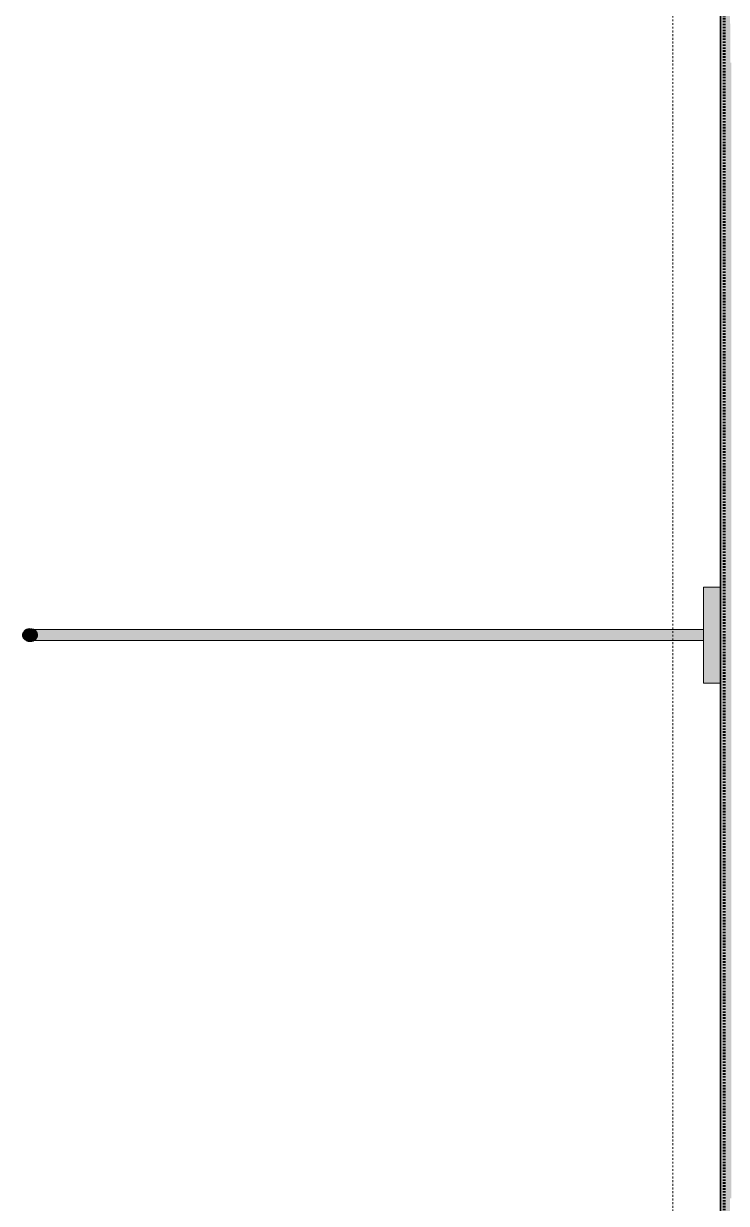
# Model space of a CAD drawing. Header units: inches. Extents: x -4110 to -1807, y 9775 to 11251.
# Drawn here: x -3908.2 to -3860.6, y 10204.1 to 10284.1 of the extents above; entities that cross this region are included whole.
import ezdxf

# ---------------------------------------------------------------- set-up
doc = ezdxf.new("R2010")
doc.units = ezdxf.units.IN
doc.header["$MEASUREMENT"] = 0
for name, pattern in [('Aligning Line 1_8__2_', [0.25, 0.125, -0.125]), ('Dash 1_16_', [0.125, 0.0625, -0.0625]), ('Double Dash 3_8_', [1, 0.375, -0.125, 0.125, -0.125, 0.125, -0.125])]:
    doc.linetypes.add(name, pattern=pattern)
for name, color, linetype, lineweight in [('0-1', 7, 'Continuous', 5), ('0-3', 7, 'Continuous', 9), ('0-4', 250, 'Double Dash 3_8_', 60), ('A-WALL-4', 10, 'Continuous', 18), ('C-PROP-LINE-2', 250, 'Dash 1_16_', 60), ('G-ANNO-SYMB-2', 147, 'Aligning Line 1_8__2_', 9), ('S-BEAM-1', 135, 'Continuous', 9), ('S-BEAM-2', 7, 'Continuous', 9), ('S-BEAM-3', 250, 'Continuous', 60)]:
    doc.layers.add(name, color=color, linetype=linetype, lineweight=lineweight)

# ---------------------------------------------------------------- blocks, each defined once
blk = doc.blocks.new('Basic Wall _ EXT - FIBER CEMENT - LARGE - ___-2162461-ENLARGED RCP - 3RD FLOOR PLAN - WEST')
at = {"layer": 'A-WALL-4'}
blk.add_hatch(color=256, dxfattribs=at).paths.add_polyline_path([(-3860.974, 9979.939), (-3860.942, 9979.971), (-3860.942, 11153.433), (-3860.974, 11153.433), (-3860.974, 9979.971)], flags=0)
h = blk.add_hatch(color=256, dxfattribs=at)
h.paths.add_polyline_path([(-3860.942, 9979.971), (-3860.224, 9980.689), (-3860.224, 10012.589), (-3860.286, 10012.589), (-3860.286, 10015.238), (-3860.317, 10015.238), (-3860.317, 10050.738), (-3860.224, 10050.738), (-3860.224, 10051.241), (-3860.317, 10051.241), (-3860.317, 10086.741), (-3860.286, 10086.741), (-3860.286, 10089.389), (-3860.224, 10089.389), (-3860.224, 10127.976), (-3860.286, 10127.976), (-3860.286, 10132.902), (-3860.317, 10132.902), (-3860.317, 10204.402), (-3860.224, 10204.402), (-3860.224, 10281.453), (-3860.286, 10281.453), (-3860.286, 10284.102), (-3860.317, 10284.102), (-3860.317, 10319.602), (-3860.224, 10319.602), (-3860.224, 10434.989), (-3860.286, 10434.989), (-3860.286, 10437.638), (-3860.317, 10437.638), (-3860.317, 10473.138), (-3860.224, 10473.138), (-3860.224, 10473.641), (-3860.317, 10473.641), (-3860.317, 10509.141), (-3860.286, 10509.141), (-3860.286, 10511.789), (-3860.224, 10511.789), (-3860.224, 10588.653), (-3860.286, 10588.653), (-3860.286, 10591.302), (-3860.317, 10591.302), (-3860.317, 10626.802), (-3860.224, 10626.802), (-3860.224, 10627.176), (-3860.286, 10627.176), (-3860.286, 10632.102), (-3860.317, 10632.102), (-3860.317, 10703.602), (-3860.224, 10703.602), (-3860.224, 10780.653), (-3860.286, 10780.653), (-3860.286, 10783.302), (-3860.317, 10783.302), (-3860.317, 10818.802), (-3860.224, 10818.802), (-3860.224, 10857.453), (-3860.286, 10857.453), (-3860.286, 10860.102), (-3860.317, 10860.102), (-3860.317, 10895.602), (-3860.224, 10895.602), (-3860.224, 11011.177), (-3860.317, 11011.177), (-3860.317, 11082.677), (-3860.286, 11082.677), (-3860.286, 11087.603), (-3860.224, 11087.603), (-3860.224, 11153.433), (-3860.942, 11153.433), (-3860.942, 9980.689)], flags=0)
h.paths.add_polyline_path([(-3859.224, 10356.44), (-3859.224, 10397.964), (-3859.974, 10397.964), (-3859.974, 10356.44)], flags=0)
h.paths.add_polyline_path([(-3859.224, 10703.602), (-3859.224, 10743.751), (-3859.974, 10743.751), (-3859.974, 10703.602)], flags=0)
h.paths.add_polyline_path([(-3859.224, 10932.628), (-3859.224, 10974.151), (-3859.974, 10974.151), (-3859.974, 10932.628)], flags=0)
for p, q in [((-3860.974, 11153.433), (-3860.974, 9979.939)), ((-3860.942, 11153.433), (-3860.942, 9979.971))]:
    blk.add_line(p, q, dxfattribs=at)
blk = doc.blocks.new('Walls 45 - Walls 1-3281377-ENLARGED RCP - 3RD FLOOR PLAN - WEST')
at = {"layer": 'S-BEAM-1'}
for points in [[(-3907.804, 10242.239), (-3907.587, 10242.29), (-3907.441, 10242.401), (-3907.387, 10242.517), (-3907.382, 10242.711), (-3907.441, 10242.827), (-3907.599, 10242.946), (-3907.804, 10242.989), (-3908.021, 10242.939), (-3908.167, 10242.827), (-3908.242, 10242.66), (-3908.183, 10242.427), (-3908.096, 10242.334), (-3907.91, 10242.25)], [(-3867.117, 10242.239), (-3862.105, 10242.253), (-3862.105, 10242.989), (-3907.693, 10242.977), (-3907.512, 10242.895), (-3907.392, 10242.747), (-3907.367, 10242.569), (-3907.441, 10242.401), (-3907.599, 10242.282), (-3907.699, 10242.239), (-3875.536, 10242.239)]]:
    blk.add_hatch(color=256, dxfattribs=at).paths.add_polyline_path(points, flags=0)
at = {"layer": 'S-BEAM-2'}
blk.add_hatch(color=256, dxfattribs=at).paths.add_polyline_path([(-3860.974, 10239.364), (-3860.974, 10245.864), (-3862.105, 10245.864), (-3862.105, 10239.364)], flags=0)
for p, q in [((-3862.105, 10245.864), (-3860.974, 10245.864)), ((-3862.105, 10245.864), (-3862.105, 10239.364)), ((-3907.804, 10242.989), (-3862.105, 10242.989)), ((-3862.105, 10242.239), (-3907.804, 10242.239)), ((-3860.974, 10239.364), (-3862.105, 10239.364))]:
    blk.add_line(p, q, dxfattribs=at)
at = {"layer": 'S-BEAM-3', "flags": 128}
for points in [[(-3907.804, 10242.239), (-3907.91, 10242.25), (-3908.009, 10242.282), (-3908.096, 10242.334), (-3908.167, 10242.401), (-3908.216, 10242.481), (-3908.242, 10242.569), (-3908.242, 10242.66), (-3908.216, 10242.747), (-3908.167, 10242.827), (-3908.096, 10242.895), (-3908.009, 10242.946), (-3907.91, 10242.978), (-3907.804, 10242.989)], [(-3907.804, 10242.989), (-3907.699, 10242.978), (-3907.599, 10242.946), (-3907.512, 10242.895), (-3907.441, 10242.827), (-3907.392, 10242.747), (-3907.367, 10242.66), (-3907.367, 10242.569), (-3907.392, 10242.481), (-3907.441, 10242.401), (-3907.512, 10242.334), (-3907.599, 10242.282), (-3907.699, 10242.25), (-3907.804, 10242.239)]]:
    blk.add_lwpolyline(points, dxfattribs=at)
blk = doc.blocks.new('Family - ___-2835860-ENLARGED RCP - 3RD FLOOR PLAN - WEST')
at = {"layer": 'C-PROP-LINE-2'}
blk.add_line((-3860.724, 9980.189), (-3860.724, 11153.433), dxfattribs=at)
blk = doc.blocks.new('Family - ___-2835932-ENLARGED RCP - 3RD FLOOR PLAN - WEST')
at = {"layer": 'C-PROP-LINE-2'}
blk.add_line((-3860.724, 9980.189), (-3860.724, 11153.433), dxfattribs=at)
blk = doc.blocks.new('CTR - 1st Phase - Shell_rvt-1-ENLARGED RCP - 3RD FLOOR PLAN - WEST')
at = {"layer": '0-3'}
for name in ['Basic Wall _ EXT - FIBER CEMENT - LARGE - ___-2162461-ENLARGED RCP - 3RD FLOOR PLAN - WEST', 'Walls 45 - Walls 1-3281377-ENLARGED RCP - 3RD FLOOR PLAN - WEST']:
    blk.add_blockref(name, (0, 0), dxfattribs=at)
at = {"layer": '0-4'}
for name in ['Family - ___-2835860-ENLARGED RCP - 3RD FLOOR PLAN - WEST', 'Family - ___-2835932-ENLARGED RCP - 3RD FLOOR PLAN - WEST']:
    blk.add_blockref(name, (0, 0), dxfattribs=at)
blk = doc.blocks.new('CTR - 1st Phase - Structure_rvt-1-ENLARGED RCP - 3RD FLOOR PLAN - WEST')
at = {"layer": 'G-ANNO-SYMB-2'}
blk.add_line((-3864.195, 9867.009), (-3864.195, 11153.433), dxfattribs=at)

msp = doc.modelspace()

# ---------------------------------------------------------------- block references
at = {"layer": '0-1'}
for name in ['CTR - 1st Phase - Structure_rvt-1-ENLARGED RCP - 3RD FLOOR PLAN - WEST', 'CTR - 1st Phase - Shell_rvt-1-ENLARGED RCP - 3RD FLOOR PLAN - WEST']:
    msp.add_blockref(name, (0, 0), dxfattribs=at)

doc.saveas('drawing.dxf')
